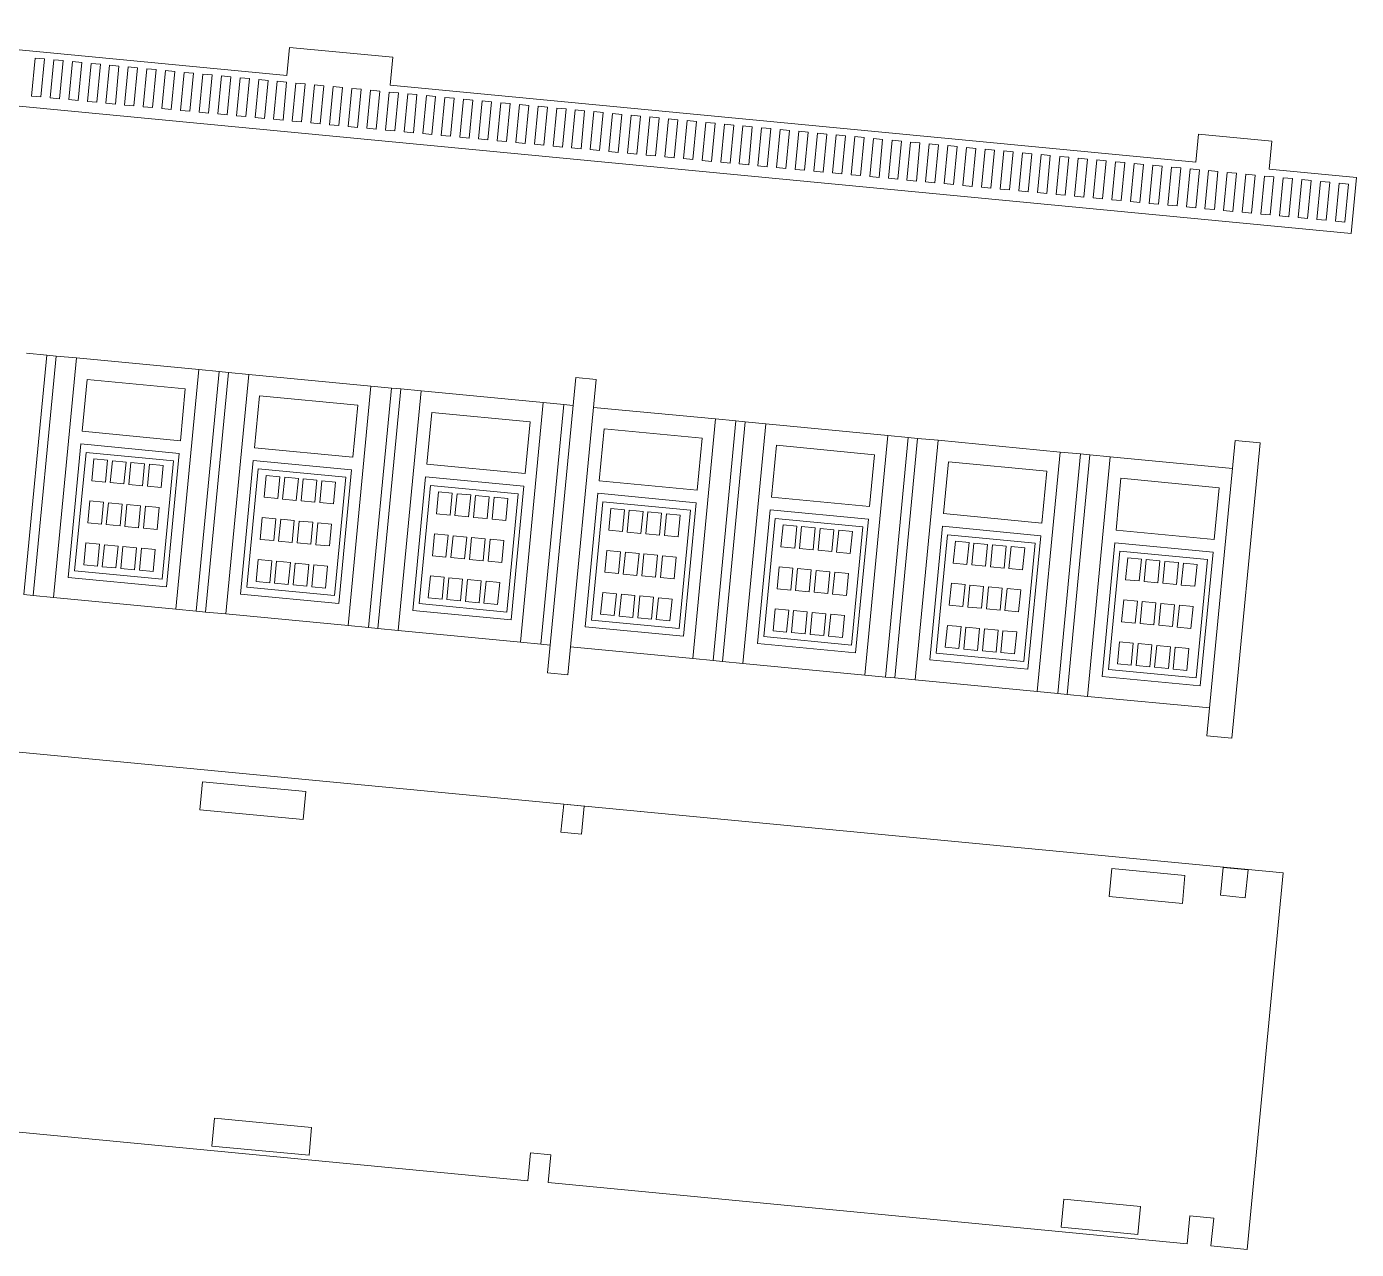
# Model space of a CAD drawing. Header units: millimetres. Extents: x -356 to 984, y -1262 to 367.
# Drawn here: x -183 to -40.8, y 77.9 to 208.6 of the extents above; entities that cross this region are included whole.
import ezdxf

# ---------------------------------------------------------------- set-up
doc = ezdxf.new("R2010")
doc.units = ezdxf.units.MM

msp = doc.modelspace()

# ---------------------------------------------------------------- linework, layer by layer
at = {"color": 7, "linetype": 'Continuous', "lineweight": 15}
for p, q in [((-41.42, 186.47), (-268.26, 208.12)), ((-155.17, 203.36), (-209.78, 208.57)), ((-154.88, 206.34), (-155.17, 203.36)), ((-143.84, 205.29), (-154.88, 206.34)), ((-182.06, 205.21), (-182.45, 201.15)), ((-181.06, 205.12), (-182.06, 205.21)), ((-181.45, 201.05), (-181.06, 205.12)), ((-180.07, 205.02), (-180.46, 200.96)), ((-179.07, 204.93), (-180.07, 205.02)), ((-179.46, 200.86), (-179.07, 204.93)), ((-178.08, 204.83), (-178.47, 200.77)), ((-177.08, 204.73), (-178.08, 204.83)), ((-177.47, 200.67), (-177.08, 204.73)), ((-143.84, 205.29), (-144.13, 202.3)), ((-176.09, 204.64), (-176.48, 200.57)), ((-175.09, 204.54), (-176.09, 204.64)), ((-175.48, 200.48), (-175.09, 204.54)), ((-174.1, 204.45), (-174.49, 200.38)), ((-173.1, 204.35), (-174.1, 204.45)), ((-173.49, 200.29), (-173.1, 204.35)), ((-172.11, 204.26), (-172.5, 200.19)), ((-171.11, 204.16), (-172.11, 204.26)), ((-171.5, 200.1), (-171.11, 204.16)), ((-170.12, 204.07), (-170.51, 200)), ((-169.12, 203.97), (-170.12, 204.07)), ((-169.51, 199.91), (-169.12, 203.97)), ((-168.13, 203.87), (-168.52, 199.81)), ((-167.13, 203.78), (-168.13, 203.87)), ((-167.52, 199.71), (-167.13, 203.78)), ((-166.13, 203.68), (-166.52, 199.62)), ((-165.14, 203.59), (-166.13, 203.68)), ((-165.53, 199.52), (-165.14, 203.59)), ((-164.14, 203.49), (-164.53, 199.43)), ((-163.15, 203.4), (-164.14, 203.49)), ((-163.54, 199.33), (-163.15, 203.4)), ((-162.15, 203.3), (-162.54, 199.24)), ((-161.16, 203.21), (-162.15, 203.3)), ((-161.55, 199.14), (-161.16, 203.21)), ((-160.16, 203.11), (-160.55, 199.05)), ((-159.16, 203.01), (-160.16, 203.11)), ((-159.55, 198.95), (-159.16, 203.01)), ((-158.17, 202.92), (-158.56, 198.86)), ((-157.17, 202.82), (-158.17, 202.92)), ((-157.56, 198.76), (-157.17, 202.82)), ((-156.18, 202.73), (-156.57, 198.66)), ((-155.18, 202.63), (-156.18, 202.73)), ((-155.57, 198.57), (-155.18, 202.63)), ((-154.19, 202.54), (-154.58, 198.47)), ((-153.19, 202.44), (-154.19, 202.54)), ((-153.58, 198.38), (-153.19, 202.44)), ((-152.2, 202.35), (-152.59, 198.28)), ((-151.2, 202.25), (-152.2, 202.35)), ((-151.59, 198.19), (-151.2, 202.25)), ((-150.21, 202.16), (-150.6, 198.09)), ((-149.21, 202.06), (-150.21, 202.16)), ((-149.6, 198), (-149.21, 202.06)), ((-148.22, 201.96), (-148.61, 197.9)), ((-147.22, 201.87), (-148.22, 201.96)), ((-147.61, 197.8), (-147.22, 201.87)), ((-58, 194.08), (-144.13, 202.3)), ((-182.45, 201.15), (-181.45, 201.05)), ((-180.46, 200.96), (-179.46, 200.86)), ((-178.47, 200.77), (-177.47, 200.67)), ((-176.48, 200.57), (-175.48, 200.48)), ((-146.23, 201.77), (-146.62, 197.71)), ((-145.23, 201.68), (-146.23, 201.77)), ((-145.62, 197.61), (-145.23, 201.68)), ((-144.23, 201.58), (-144.62, 197.52)), ((-143.24, 201.49), (-144.23, 201.58)), ((-143.63, 197.42), (-143.24, 201.49)), ((-142.24, 201.39), (-142.63, 197.33)), ((-141.25, 201.3), (-142.24, 201.39)), ((-141.64, 197.23), (-141.25, 201.3)), ((-140.25, 201.2), (-140.64, 197.14)), ((-139.26, 201.1), (-140.25, 201.2)), ((-139.65, 197.04), (-139.26, 201.1)), ((-138.26, 201.01), (-138.65, 196.94)), ((-137.27, 200.91), (-138.26, 201.01)), ((-137.66, 196.85), (-137.27, 200.91)), ((-136.27, 200.82), (-136.66, 196.75)), ((-135.27, 200.72), (-136.27, 200.82)), ((-135.66, 196.66), (-135.27, 200.72)), ((-134.28, 200.63), (-134.67, 196.56)), ((-133.28, 200.53), (-134.28, 200.63)), ((-133.67, 196.47), (-133.28, 200.53)), ((-132.29, 200.44), (-132.68, 196.37)), ((-131.29, 200.34), (-132.29, 200.44)), ((-174.49, 200.38), (-173.49, 200.29)), ((-172.5, 200.19), (-171.5, 200.1)), ((-170.51, 200), (-169.51, 199.91)), ((-168.52, 199.81), (-167.52, 199.71)), ((-166.52, 199.62), (-165.53, 199.52)), ((-164.53, 199.43), (-163.54, 199.33)), ((-162.54, 199.24), (-161.55, 199.14)), ((-160.55, 199.05), (-159.55, 198.95)), ((-131.68, 196.28), (-131.29, 200.34)), ((-130.3, 200.24), (-130.69, 196.18)), ((-129.3, 200.15), (-130.3, 200.24)), ((-129.69, 196.08), (-129.3, 200.15)), ((-128.31, 200.05), (-128.7, 195.99)), ((-127.31, 199.96), (-128.31, 200.05)), ((-127.7, 195.89), (-127.31, 199.96)), ((-126.32, 199.86), (-126.71, 195.8)), ((-125.32, 199.77), (-126.32, 199.86)), ((-125.71, 195.7), (-125.32, 199.77)), ((-124.33, 199.67), (-124.72, 195.61)), ((-123.33, 199.58), (-124.33, 199.67)), ((-123.72, 195.51), (-123.33, 199.58)), ((-122.34, 199.48), (-122.73, 195.42)), ((-121.34, 199.38), (-122.34, 199.48)), ((-121.73, 195.32), (-121.34, 199.38)), ((-120.34, 199.29), (-120.73, 195.23)), ((-119.35, 199.19), (-120.34, 199.29)), ((-119.74, 195.13), (-119.35, 199.19)), ((-118.35, 199.1), (-118.74, 195.03)), ((-117.36, 199), (-118.35, 199.1)), ((-117.75, 194.94), (-117.36, 199)), ((-158.56, 198.86), (-157.56, 198.76)), ((-156.57, 198.66), (-155.57, 198.57)), ((-154.58, 198.47), (-153.58, 198.38)), ((-152.59, 198.28), (-151.59, 198.19)), ((-150.6, 198.09), (-149.6, 198)), ((-148.61, 197.9), (-147.61, 197.8)), ((-146.62, 197.71), (-145.62, 197.61)), ((-116.36, 198.91), (-116.75, 194.84)), ((-115.37, 198.81), (-116.36, 198.91)), ((-115.76, 194.75), (-115.37, 198.81)), ((-114.37, 198.72), (-114.76, 194.65)), ((-113.38, 198.62), (-114.37, 198.72)), ((-113.77, 194.56), (-113.38, 198.62)), ((-112.38, 198.53), (-112.77, 194.46)), ((-111.38, 198.43), (-112.38, 198.53)), ((-111.77, 194.37), (-111.38, 198.43)), ((-110.39, 198.33), (-110.78, 194.27)), ((-109.39, 198.24), (-110.39, 198.33)), ((-109.78, 194.17), (-109.39, 198.24)), ((-108.4, 198.14), (-108.79, 194.08)), ((-107.4, 198.05), (-108.4, 198.14)), ((-107.79, 193.98), (-107.4, 198.05)), ((-106.41, 197.95), (-106.8, 193.89)), ((-105.41, 197.86), (-106.41, 197.95)), ((-105.8, 193.79), (-105.41, 197.86)), ((-104.42, 197.76), (-104.81, 193.7)), ((-103.42, 197.67), (-104.42, 197.76)), ((-103.81, 193.6), (-103.42, 197.67)), ((-102.43, 197.57), (-102.82, 193.51)), ((-101.43, 197.47), (-102.43, 197.57)), ((-144.62, 197.52), (-143.63, 197.42)), ((-142.63, 197.33), (-141.64, 197.23)), ((-140.64, 197.14), (-139.65, 197.04)), ((-138.65, 196.94), (-137.66, 196.85)), ((-136.66, 196.75), (-135.66, 196.66)), ((-134.67, 196.56), (-133.67, 196.47)), ((-132.68, 196.37), (-131.68, 196.28)), ((-130.69, 196.18), (-129.69, 196.08)), ((-101.82, 193.41), (-101.43, 197.47)), ((-100.44, 197.38), (-100.83, 193.31)), ((-99.44, 197.28), (-100.44, 197.38)), ((-99.83, 193.22), (-99.44, 197.28)), ((-98.45, 197.19), (-98.84, 193.12)), ((-97.45, 197.09), (-98.45, 197.19)), ((-97.84, 193.03), (-97.45, 197.09)), ((-96.45, 197), (-96.84, 192.93)), ((-95.46, 196.9), (-96.45, 197)), ((-95.85, 192.84), (-95.46, 196.9)), ((-94.46, 196.81), (-94.85, 192.74)), ((-93.47, 196.71), (-94.46, 196.81)), ((-93.86, 192.65), (-93.47, 196.71)), ((-92.47, 196.61), (-92.86, 192.55)), ((-91.48, 196.52), (-92.47, 196.61)), ((-91.87, 192.45), (-91.48, 196.52)), ((-90.48, 196.42), (-90.87, 192.36)), ((-89.48, 196.33), (-90.48, 196.42)), ((-89.87, 192.26), (-89.48, 196.33)), ((-88.49, 196.23), (-88.88, 192.17)), ((-87.49, 196.14), (-88.49, 196.23)), ((-87.88, 192.07), (-87.49, 196.14)), ((-57.71, 197.06), (-58, 194.08)), ((-49.89, 196.32), (-57.71, 197.06)), ((-49.89, 196.32), (-50.17, 193.33)), ((-128.7, 195.99), (-127.7, 195.89)), ((-126.71, 195.8), (-125.71, 195.7)), ((-124.72, 195.61), (-123.72, 195.51)), ((-122.73, 195.42), (-121.73, 195.32)), ((-120.73, 195.23), (-119.74, 195.13)), ((-118.74, 195.03), (-117.75, 194.94)), ((-116.75, 194.84), (-115.76, 194.75)), ((-86.5, 196.04), (-86.89, 191.98)), ((-85.5, 195.95), (-86.5, 196.04)), ((-85.89, 191.88), (-85.5, 195.95)), ((-84.51, 195.85), (-84.9, 191.79)), ((-83.51, 195.75), (-84.51, 195.85)), ((-83.9, 191.69), (-83.51, 195.75)), ((-82.52, 195.66), (-82.91, 191.6)), ((-81.52, 195.56), (-82.52, 195.66)), ((-81.91, 191.5), (-81.52, 195.56)), ((-80.53, 195.47), (-80.92, 191.4)), ((-79.53, 195.37), (-80.53, 195.47)), ((-79.92, 191.31), (-79.53, 195.37)), ((-78.54, 195.28), (-78.93, 191.21)), ((-77.54, 195.18), (-78.54, 195.28)), ((-77.93, 191.12), (-77.54, 195.18)), ((-76.55, 195.09), (-76.94, 191.02)), ((-75.55, 194.99), (-76.55, 195.09)), ((-75.94, 190.93), (-75.55, 194.99)), ((-74.55, 194.9), (-74.94, 190.83)), ((-73.56, 194.8), (-74.55, 194.9)), ((-73.95, 190.74), (-73.56, 194.8)), ((-114.76, 194.65), (-113.77, 194.56)), ((-112.77, 194.46), (-111.77, 194.37)), ((-110.78, 194.27), (-109.78, 194.17)), ((-108.79, 194.08), (-107.79, 193.98)), ((-106.8, 193.89), (-105.8, 193.79)), ((-104.81, 193.7), (-103.81, 193.6)), ((-102.82, 193.51), (-101.82, 193.41)), ((-100.83, 193.31), (-99.83, 193.22)), ((-72.56, 194.7), (-72.95, 190.64)), ((-71.57, 194.61), (-72.56, 194.7)), ((-71.96, 190.54), (-71.57, 194.61)), ((-70.57, 194.51), (-70.96, 190.45)), ((-69.58, 194.42), (-70.57, 194.51)), ((-69.97, 190.35), (-69.58, 194.42)), ((-68.58, 194.32), (-68.97, 190.26)), ((-67.59, 194.23), (-68.58, 194.32)), ((-67.98, 190.16), (-67.59, 194.23)), ((-66.59, 194.13), (-66.98, 190.07)), ((-65.59, 194.04), (-66.59, 194.13)), ((-65.98, 189.97), (-65.59, 194.04)), ((-64.6, 193.94), (-64.99, 189.88)), ((-63.6, 193.84), (-64.6, 193.94)), ((-63.99, 189.78), (-63.6, 193.84)), ((-62.61, 193.75), (-63, 189.68)), ((-61.61, 193.65), (-62.61, 193.75)), ((-62, 189.59), (-61.61, 193.65)), ((-60.62, 193.56), (-61.01, 189.49)), ((-59.62, 193.46), (-60.62, 193.56)), ((-60.01, 189.4), (-59.62, 193.46)), ((-58.63, 193.37), (-59.02, 189.3)), ((-57.63, 193.27), (-58.63, 193.37)), ((-40.85, 192.44), (-50.17, 193.33)), ((-98.84, 193.12), (-97.84, 193.03)), ((-96.84, 192.93), (-95.85, 192.84)), ((-94.85, 192.74), (-93.86, 192.65)), ((-92.86, 192.55), (-91.87, 192.45)), ((-90.87, 192.36), (-89.87, 192.26)), ((-88.88, 192.17), (-87.88, 192.07)), ((-86.89, 191.98), (-85.89, 191.88)), ((-58.02, 189.21), (-57.63, 193.27)), ((-56.64, 193.18), (-57.03, 189.11)), ((-55.64, 193.08), (-56.64, 193.18)), ((-56.03, 189.02), (-55.64, 193.08)), ((-54.65, 192.98), (-55.04, 188.92)), ((-53.65, 192.89), (-54.65, 192.98)), ((-54.04, 188.82), (-53.65, 192.89)), ((-52.66, 192.79), (-53.05, 188.73)), ((-51.66, 192.7), (-52.66, 192.79)), ((-52.05, 188.63), (-51.66, 192.7)), ((-50.66, 192.6), (-51.05, 188.54)), ((-49.67, 192.51), (-50.66, 192.6)), ((-50.06, 188.44), (-49.67, 192.51)), ((-48.67, 192.41), (-49.06, 188.35)), ((-47.68, 192.32), (-48.67, 192.41)), ((-48.07, 188.25), (-47.68, 192.32)), ((-46.68, 192.22), (-47.07, 188.16)), ((-45.69, 192.12), (-46.68, 192.22)), ((-46.08, 188.06), (-45.69, 192.12)), ((-44.69, 192.03), (-45.08, 187.97)), ((-43.7, 191.93), (-44.69, 192.03)), ((-44.09, 187.87), (-43.7, 191.93)), ((-41.42, 186.47), (-40.85, 192.44)), ((-84.9, 191.79), (-83.9, 191.69)), ((-82.91, 191.6), (-81.91, 191.5)), ((-80.92, 191.4), (-79.92, 191.31)), ((-78.93, 191.21), (-77.93, 191.12)), ((-76.94, 191.02), (-75.94, 190.93)), ((-74.94, 190.83), (-73.95, 190.74)), ((-72.95, 190.64), (-71.96, 190.54)), ((-42.7, 191.84), (-43.09, 187.77)), ((-41.7, 191.74), (-42.7, 191.84)), ((-42.09, 187.68), (-41.7, 191.74)), ((-70.96, 190.45), (-69.97, 190.35)), ((-68.97, 190.26), (-67.98, 190.16)), ((-66.98, 190.07), (-65.98, 189.97)), ((-64.99, 189.88), (-63.99, 189.78)), ((-63, 189.68), (-62, 189.59)), ((-61.01, 189.49), (-60.01, 189.4)), ((-59.02, 189.3), (-58.02, 189.21)), ((-57.03, 189.11), (-56.03, 189.02)), ((-55.04, 188.92), (-54.04, 188.82)), ((-53.05, 188.73), (-52.05, 188.63)), ((-51.05, 188.54), (-50.06, 188.44)), ((-49.06, 188.35), (-48.07, 188.25)), ((-47.07, 188.16), (-46.08, 188.06)), ((-45.08, 187.97), (-44.09, 187.87)), ((-43.09, 187.77), (-42.09, 187.68)), ((-180.82, 173.47), (-183.27, 147.87)), ((-180.82, 173.47), (-183, 173.68)), ((-179.82, 173.37), (-180.82, 173.47)), ((-182.27, 147.77), (-179.82, 173.37)), ((-177.64, 173.16), (-180.09, 147.57)), ((-177.64, 173.16), (-179.82, 173.37)), ((-164.58, 171.92), (-177.64, 173.16)), ((-176.51, 170.87), (-177.04, 165.33)), ((-166.01, 169.86), (-176.51, 170.87)), ((-167.03, 146.32), (-164.58, 171.92)), ((-162.4, 171.71), (-164.85, 146.11)), ((-162.4, 171.71), (-164.58, 171.92)), ((-163.85, 146.01), (-161.41, 171.61)), ((-161.41, 171.61), (-162.4, 171.71)), ((-159.23, 171.4), (-161.68, 145.81)), ((-159.23, 171.4), (-161.41, 171.61)), ((-146.17, 170.16), (-159.23, 171.4)), ((-127.31, 139.51), (-124.29, 171.08)), ((-122.11, 170.87), (-125.13, 139.3)), ((-122.11, 170.87), (-124.29, 171.08)), ((-166.54, 164.32), (-166.01, 169.86)), ((-148.61, 144.56), (-146.17, 170.16)), ((-143.99, 169.95), (-146.43, 144.35)), ((-143.99, 169.95), (-146.17, 170.16)), ((-145.44, 144.25), (-142.99, 169.85)), ((-142.99, 169.85), (-143.99, 169.95)), ((-140.81, 169.64), (-143.26, 144.05)), ((-140.81, 169.64), (-142.99, 169.85)), ((-127.75, 168.4), (-140.81, 169.64)), ((-158.09, 169.11), (-158.62, 163.57)), ((-147.59, 168.1), (-158.09, 169.11)), ((-148.12, 162.56), (-147.59, 168.1)), ((-130.2, 142.8), (-127.75, 168.4)), ((-125.57, 168.19), (-128.02, 142.59)), ((-125.57, 168.19), (-127.75, 168.4)), ((-124.58, 168.09), (-125.57, 168.19)), ((-109.33, 166.64), (-122.4, 167.88)), ((-139.68, 167.35), (-140.21, 161.81)), ((-129.17, 166.34), (-139.68, 167.35)), ((-129.7, 160.8), (-129.17, 166.34)), ((-111.78, 141.04), (-109.33, 166.64)), ((-107.16, 166.43), (-109.6, 140.83)), ((-107.16, 166.43), (-109.33, 166.64)), ((-108.61, 140.73), (-106.16, 166.33)), ((-106.16, 166.33), (-107.16, 166.43)), ((-103.98, 166.12), (-106.16, 166.33)), ((-177.04, 165.33), (-166.54, 164.32)), ((-121.26, 165.59), (-121.79, 160.05)), ((-110.76, 164.58), (-121.26, 165.59)), ((-103.98, 166.12), (-106.43, 140.52)), ((-90.92, 164.87), (-103.98, 166.12)), ((-93.37, 139.28), (-90.92, 164.87)), ((-88.74, 164.67), (-90.92, 164.87)), ((-177.17, 163.98), (-178.53, 149.7)), ((-166.67, 162.97), (-177.17, 163.98)), ((-158.62, 163.57), (-148.12, 162.56)), ((-111.29, 159.04), (-110.76, 164.58)), ((-102.84, 163.83), (-103.37, 158.29)), ((-92.34, 162.82), (-102.84, 163.83)), ((-88.74, 164.67), (-91.19, 139.07)), ((-90.19, 138.97), (-87.74, 164.57)), ((-87.74, 164.57), (-88.74, 164.67)), ((-85.56, 164.36), (-88.01, 138.76)), ((-85.56, 164.36), (-87.74, 164.57)), ((-72.5, 163.11), (-85.56, 164.36)), ((-56.82, 132.77), (-53.8, 164.34)), ((-54.16, 132.52), (-51.15, 164.09)), ((-51.15, 164.09), (-53.8, 164.34)), ((-176.62, 163.07), (-177.84, 150.43)), ((-167.27, 162.17), (-176.62, 163.07)), ((-175.79, 162.37), (-176.01, 160.03)), ((-174.33, 162.23), (-175.79, 162.37)), ((-174.55, 159.89), (-174.33, 162.23)), ((-173.8, 162.18), (-174.03, 159.84)), ((-172.34, 162.04), (-173.8, 162.18)), ((-172.57, 159.7), (-172.34, 162.04)), ((-168.48, 149.53), (-167.27, 162.17)), ((-168.03, 148.7), (-166.67, 162.97)), ((-158.75, 162.22), (-160.11, 147.94)), ((-148.25, 161.21), (-158.75, 162.22)), ((-92.87, 157.28), (-92.34, 162.82)), ((-84.43, 162.07), (-84.96, 156.53)), ((-73.93, 161.06), (-84.43, 162.07)), ((-74.95, 137.52), (-72.5, 163.11)), ((-70.32, 162.91), (-72.77, 137.31)), ((-70.32, 162.91), (-72.5, 163.11)), ((-71.77, 137.21), (-69.33, 162.81)), ((-69.33, 162.81), (-70.32, 162.91)), ((-67.15, 162.6), (-69.59, 137)), ((-67.15, 162.6), (-69.33, 162.81)), ((-54.09, 161.35), (-67.15, 162.6)), ((-171.82, 161.99), (-172.04, 159.65)), ((-170.36, 161.85), (-171.82, 161.99)), ((-170.58, 159.51), (-170.36, 161.85)), ((-169.84, 161.8), (-170.06, 159.46)), ((-168.38, 161.66), (-169.84, 161.8)), ((-168.6, 159.32), (-168.38, 161.66)), ((-158.21, 161.31), (-159.42, 148.67)), ((-148.85, 160.41), (-158.21, 161.31)), ((-157.37, 160.61), (-157.59, 158.27)), ((-155.91, 160.47), (-157.37, 160.61)), ((-149.61, 146.94), (-148.25, 161.21)), ((-140.21, 161.81), (-129.7, 160.8)), ((-74.46, 155.52), (-73.93, 161.06)), ((-176.01, 160.03), (-174.55, 159.89)), ((-174.03, 159.84), (-172.57, 159.7)), ((-172.04, 159.65), (-170.58, 159.51)), ((-170.06, 159.46), (-168.6, 159.32)), ((-156.13, 158.13), (-155.91, 160.47)), ((-155.39, 160.42), (-155.61, 158.08)), ((-153.93, 160.28), (-155.39, 160.42)), ((-154.15, 157.94), (-153.93, 160.28)), ((-153.4, 160.23), (-153.63, 157.89)), ((-151.94, 160.09), (-153.4, 160.23)), ((-152.17, 157.75), (-151.94, 160.09)), ((-151.42, 160.04), (-151.65, 157.7)), ((-149.96, 159.9), (-151.42, 160.04)), ((-150.18, 157.56), (-149.96, 159.9)), ((-150.07, 147.77), (-148.85, 160.41)), ((-140.33, 160.46), (-141.7, 146.18)), ((-139.79, 159.55), (-141.01, 146.91)), ((-129.83, 159.45), (-140.33, 160.46)), ((-130.44, 158.65), (-139.79, 159.55)), ((-131.2, 145.18), (-129.83, 159.45)), ((-121.79, 160.05), (-111.29, 159.04)), ((-66.01, 160.31), (-66.54, 154.77)), ((-55.51, 159.3), (-66.01, 160.31)), ((-56.04, 153.76), (-55.51, 159.3)), ((-176.22, 157.88), (-176.44, 155.54)), ((-174.75, 157.74), (-176.22, 157.88)), ((-157.59, 158.27), (-156.13, 158.13)), ((-155.61, 158.08), (-154.15, 157.94)), ((-153.63, 157.89), (-152.17, 157.75)), ((-138.95, 158.85), (-139.18, 156.51)), ((-137.49, 158.71), (-138.95, 158.85)), ((-137.72, 156.37), (-137.49, 158.71)), ((-136.97, 158.66), (-137.19, 156.32)), ((-135.51, 158.52), (-136.97, 158.66)), ((-135.73, 156.18), (-135.51, 158.52)), ((-134.99, 158.47), (-135.21, 156.13)), ((-133.53, 158.33), (-134.99, 158.47)), ((-133.75, 155.99), (-133.53, 158.33)), ((-133.01, 158.28), (-133.23, 155.94)), ((-131.54, 158.14), (-133.01, 158.28)), ((-131.77, 155.8), (-131.54, 158.14)), ((-131.65, 146.01), (-130.44, 158.65)), ((-121.92, 158.7), (-123.28, 144.42)), ((-121.38, 157.79), (-122.59, 145.15)), ((-111.42, 157.69), (-121.92, 158.7)), ((-112.02, 156.89), (-121.38, 157.79)), ((-103.37, 158.29), (-92.87, 157.28)), ((-174.98, 155.4), (-174.75, 157.74)), ((-174.23, 157.69), (-174.46, 155.35)), ((-172.77, 157.55), (-174.23, 157.69)), ((-172.99, 155.21), (-172.77, 157.55)), ((-172.25, 157.5), (-172.47, 155.16)), ((-170.79, 157.36), (-172.25, 157.5)), ((-171.01, 155.02), (-170.79, 157.36)), ((-170.27, 157.31), (-170.49, 154.97)), ((-168.81, 157.17), (-170.27, 157.31)), ((-169.03, 154.83), (-168.81, 157.17)), ((-151.65, 157.7), (-150.18, 157.56)), ((-139.18, 156.51), (-137.72, 156.37)), ((-120.54, 157.09), (-120.76, 154.75)), ((-119.08, 156.95), (-120.54, 157.09)), ((-119.3, 154.61), (-119.08, 156.95)), ((-118.56, 156.9), (-118.78, 154.56)), ((-117.09, 156.76), (-118.56, 156.9)), ((-117.32, 154.42), (-117.09, 156.76)), ((-116.57, 156.71), (-116.8, 154.37)), ((-115.11, 156.57), (-116.57, 156.71)), ((-115.33, 154.23), (-115.11, 156.57)), ((-114.59, 156.52), (-114.81, 154.18)), ((-113.13, 156.38), (-114.59, 156.52)), ((-113.35, 154.04), (-113.13, 156.38)), ((-113.24, 144.25), (-112.02, 156.89)), ((-112.78, 143.42), (-111.42, 157.69)), ((-103.5, 156.94), (-104.87, 142.66)), ((-93, 155.93), (-103.5, 156.94)), ((-84.96, 156.53), (-74.46, 155.52)), ((-176.44, 155.54), (-174.98, 155.4)), ((-174.46, 155.35), (-172.99, 155.21)), ((-172.47, 155.16), (-171.01, 155.02)), ((-170.49, 154.97), (-169.03, 154.83)), ((-157.8, 156.12), (-158.02, 153.78)), ((-156.34, 155.98), (-157.8, 156.12)), ((-156.56, 153.64), (-156.34, 155.98)), ((-155.82, 155.93), (-156.04, 153.59)), ((-154.36, 155.79), (-155.82, 155.93)), ((-154.58, 153.45), (-154.36, 155.79)), ((-153.83, 155.74), (-154.06, 153.4)), ((-152.37, 155.6), (-153.83, 155.74)), ((-152.6, 153.26), (-152.37, 155.6)), ((-151.85, 155.55), (-152.07, 153.21)), ((-150.39, 155.41), (-151.85, 155.55)), ((-150.61, 153.07), (-150.39, 155.41)), ((-137.19, 156.32), (-135.73, 156.18)), ((-135.21, 156.13), (-133.75, 155.99)), ((-133.23, 155.94), (-131.77, 155.8)), ((-102.96, 156.02), (-104.17, 143.39)), ((-93.61, 155.13), (-102.96, 156.02)), ((-102.12, 155.33), (-102.35, 152.99)), ((-100.66, 155.19), (-102.12, 155.33)), ((-100.88, 152.85), (-100.66, 155.19)), ((-100.14, 155.14), (-100.36, 152.8)), ((-98.68, 155), (-100.14, 155.14)), ((-98.9, 152.66), (-98.68, 155)), ((-98.16, 154.95), (-98.38, 152.61)), ((-96.69, 154.81), (-98.16, 154.95)), ((-94.82, 142.49), (-93.61, 155.13)), ((-94.37, 141.66), (-93, 155.93)), ((-85.09, 155.18), (-86.45, 140.9)), ((-74.59, 154.17), (-85.09, 155.18)), ((-158.02, 153.78), (-156.56, 153.64)), ((-156.04, 153.59), (-154.58, 153.45)), ((-139.38, 154.36), (-139.61, 152.02)), ((-137.92, 154.22), (-139.38, 154.36)), ((-138.15, 151.88), (-137.92, 154.22)), ((-137.4, 154.17), (-137.62, 151.83)), ((-135.94, 154.03), (-137.4, 154.17)), ((-136.16, 151.69), (-135.94, 154.03)), ((-135.42, 153.98), (-135.64, 151.64)), ((-133.96, 153.84), (-135.42, 153.98)), ((-134.18, 151.5), (-133.96, 153.84)), ((-133.43, 153.79), (-133.66, 151.45)), ((-131.97, 153.65), (-133.43, 153.79)), ((-132.2, 151.31), (-131.97, 153.65)), ((-120.76, 154.75), (-119.3, 154.61)), ((-118.78, 154.56), (-117.32, 154.42)), ((-116.8, 154.37), (-115.33, 154.23)), ((-114.81, 154.18), (-113.35, 154.04)), ((-96.92, 152.47), (-96.69, 154.81)), ((-96.17, 154.76), (-96.4, 152.42)), ((-94.71, 154.62), (-96.17, 154.76)), ((-94.94, 152.28), (-94.71, 154.62)), ((-84.54, 154.26), (-85.76, 141.63)), ((-75.19, 153.37), (-84.54, 154.26)), ((-83.71, 153.57), (-83.93, 151.23)), ((-82.24, 153.43), (-83.71, 153.57)), ((-75.95, 139.9), (-74.59, 154.17)), ((-66.54, 154.77), (-56.04, 153.76)), ((-176.64, 153.39), (-176.87, 151.05)), ((-175.18, 153.25), (-176.64, 153.39)), ((-175.41, 150.91), (-175.18, 153.25)), ((-174.66, 153.2), (-174.89, 150.86)), ((-173.2, 153.06), (-174.66, 153.2)), ((-173.42, 150.72), (-173.2, 153.06)), ((-172.68, 153.01), (-172.9, 150.67)), ((-171.22, 152.87), (-172.68, 153.01)), ((-171.44, 150.53), (-171.22, 152.87)), ((-170.7, 152.82), (-170.92, 150.48)), ((-169.23, 152.68), (-170.7, 152.82)), ((-169.46, 150.34), (-169.23, 152.68)), ((-154.06, 153.4), (-152.6, 153.26)), ((-152.07, 153.21), (-150.61, 153.07)), ((-120.97, 152.6), (-121.19, 150.26)), ((-119.51, 152.46), (-120.97, 152.6)), ((-119.73, 150.12), (-119.51, 152.46)), ((-118.98, 152.41), (-119.21, 150.07)), ((-117.52, 152.27), (-118.98, 152.41)), ((-117.75, 149.93), (-117.52, 152.27)), ((-117, 152.22), (-117.23, 149.88)), ((-115.54, 152.08), (-117, 152.22)), ((-115.76, 149.74), (-115.54, 152.08)), ((-102.35, 152.99), (-100.88, 152.85)), ((-100.36, 152.8), (-98.9, 152.66)), ((-98.38, 152.61), (-96.92, 152.47)), ((-96.4, 152.42), (-94.94, 152.28)), ((-82.47, 151.09), (-82.24, 153.43)), ((-81.72, 153.38), (-81.95, 151.04)), ((-80.26, 153.24), (-81.72, 153.38)), ((-80.49, 150.9), (-80.26, 153.24)), ((-79.74, 153.19), (-79.96, 150.85)), ((-78.28, 153.05), (-79.74, 153.19)), ((-78.5, 150.71), (-78.28, 153.05)), ((-77.76, 153), (-77.98, 150.66)), ((-76.3, 152.86), (-77.76, 153)), ((-76.52, 150.52), (-76.3, 152.86)), ((-76.4, 140.73), (-75.19, 153.37)), ((-66.67, 153.42), (-68.03, 139.14)), ((-66.13, 152.5), (-67.34, 139.87)), ((-56.17, 152.41), (-66.67, 153.42)), ((-56.77, 151.61), (-66.13, 152.5)), ((-57.53, 138.14), (-56.17, 152.41)), ((-176.87, 151.05), (-175.41, 150.91)), ((-174.89, 150.86), (-173.42, 150.72)), ((-172.9, 150.67), (-171.44, 150.53)), ((-158.23, 151.63), (-158.45, 149.29)), ((-156.77, 151.49), (-158.23, 151.63)), ((-156.99, 149.15), (-156.77, 151.49)), ((-156.25, 151.44), (-156.47, 149.1)), ((-154.78, 151.3), (-156.25, 151.44)), ((-155.01, 148.96), (-154.78, 151.3)), ((-154.26, 151.25), (-154.49, 148.91)), ((-152.8, 151.11), (-154.26, 151.25)), ((-153.03, 148.77), (-152.8, 151.11)), ((-152.28, 151.06), (-152.5, 148.72)), ((-150.82, 150.92), (-152.28, 151.06)), ((-151.04, 148.58), (-150.82, 150.92)), ((-139.61, 152.02), (-138.15, 151.88)), ((-137.62, 151.83), (-136.16, 151.69)), ((-135.64, 151.64), (-134.18, 151.5)), ((-133.66, 151.45), (-132.2, 151.31)), ((-115.02, 152.03), (-115.24, 149.69)), ((-113.56, 151.89), (-115.02, 152.03)), ((-113.78, 149.55), (-113.56, 151.89)), ((-102.55, 150.84), (-102.77, 148.5)), ((-101.09, 150.7), (-102.55, 150.84)), ((-101.31, 148.36), (-101.09, 150.7)), ((-83.93, 151.23), (-82.47, 151.09)), ((-81.95, 151.04), (-80.49, 150.9)), ((-79.96, 150.85), (-78.5, 150.71)), ((-77.98, 150.66), (-76.52, 150.52)), ((-65.29, 151.81), (-65.51, 149.47)), ((-63.83, 151.67), (-65.29, 151.81)), ((-64.05, 149.33), (-63.83, 151.67)), ((-63.31, 151.62), (-63.53, 149.28)), ((-61.85, 151.48), (-63.31, 151.62)), ((-62.07, 149.14), (-61.85, 151.48)), ((-61.32, 151.43), (-61.55, 149.09)), ((-59.86, 151.29), (-61.32, 151.43)), ((-60.09, 148.95), (-59.86, 151.29)), ((-59.34, 151.24), (-59.56, 148.9)), ((-57.88, 151.1), (-59.34, 151.24)), ((-58.1, 148.76), (-57.88, 151.1)), ((-57.99, 138.97), (-56.77, 151.61)), ((-178.53, 149.7), (-168.03, 148.7)), ((-177.84, 150.43), (-168.48, 149.53)), ((-170.92, 150.48), (-169.46, 150.34)), ((-158.45, 149.29), (-156.99, 149.15)), ((-139.81, 149.87), (-140.04, 147.53)), ((-138.35, 149.73), (-139.81, 149.87)), ((-138.57, 147.39), (-138.35, 149.73)), ((-137.83, 149.68), (-138.05, 147.34)), ((-136.37, 149.54), (-137.83, 149.68)), ((-136.59, 147.2), (-136.37, 149.54)), ((-135.85, 149.49), (-136.07, 147.15)), ((-134.39, 149.35), (-135.85, 149.49)), ((-134.61, 147.01), (-134.39, 149.35)), ((-133.86, 149.3), (-134.09, 146.96)), ((-132.4, 149.16), (-133.86, 149.3)), ((-121.19, 150.26), (-119.73, 150.12)), ((-119.21, 150.07), (-117.75, 149.93)), ((-117.23, 149.88), (-115.76, 149.74)), ((-115.24, 149.69), (-113.78, 149.55)), ((-100.57, 150.65), (-100.79, 148.31)), ((-99.11, 150.51), (-100.57, 150.65)), ((-99.33, 148.17), (-99.11, 150.51)), ((-98.59, 150.46), (-98.81, 148.12)), ((-97.12, 150.32), (-98.59, 150.46)), ((-97.35, 147.98), (-97.12, 150.32)), ((-96.6, 150.27), (-96.83, 147.93)), ((-95.14, 150.13), (-96.6, 150.27)), ((-95.36, 147.79), (-95.14, 150.13)), ((-65.51, 149.47), (-64.05, 149.33)), ((-63.53, 149.28), (-62.07, 149.14)), ((-183.27, 147.87), (-182.27, 147.77)), ((-160.11, 147.94), (-149.61, 146.94)), ((-159.42, 148.67), (-150.07, 147.77)), ((-156.47, 149.1), (-155.01, 148.96)), ((-154.49, 148.91), (-153.03, 148.77)), ((-152.5, 148.72), (-151.04, 148.58)), ((-132.63, 146.82), (-132.4, 149.16)), ((-121.4, 148.11), (-121.62, 145.77)), ((-119.94, 147.97), (-121.4, 148.11)), ((-120.16, 145.63), (-119.94, 147.97)), ((-119.41, 147.92), (-119.64, 145.58)), ((-117.95, 147.78), (-119.41, 147.92)), ((-102.77, 148.5), (-101.31, 148.36)), ((-100.79, 148.31), (-99.33, 148.17)), ((-98.81, 148.12), (-97.35, 147.98)), ((-96.83, 147.93), (-95.36, 147.79)), ((-84.14, 149.08), (-84.36, 146.74)), ((-82.67, 148.94), (-84.14, 149.08)), ((-82.9, 146.6), (-82.67, 148.94)), ((-82.15, 148.89), (-82.38, 146.55)), ((-80.69, 148.75), (-82.15, 148.89)), ((-80.91, 146.41), (-80.69, 148.75)), ((-80.17, 148.7), (-80.39, 146.36)), ((-78.71, 148.56), (-80.17, 148.7)), ((-78.93, 146.22), (-78.71, 148.56)), ((-78.19, 148.51), (-78.41, 146.17)), ((-76.73, 148.37), (-78.19, 148.51)), ((-76.95, 146.03), (-76.73, 148.37)), ((-61.55, 149.09), (-60.09, 148.95)), ((-59.56, 148.9), (-58.1, 148.76)), ((-180.09, 147.57), (-182.27, 147.77)), ((-180.09, 147.57), (-167.03, 146.32)), ((-141.01, 146.91), (-131.65, 146.01)), ((-140.04, 147.53), (-138.57, 147.39)), ((-138.05, 147.34), (-136.59, 147.2)), ((-136.07, 147.15), (-134.61, 147.01)), ((-134.09, 146.96), (-132.63, 146.82)), ((-118.18, 145.44), (-117.95, 147.78)), ((-117.43, 147.73), (-117.65, 145.39)), ((-115.97, 147.59), (-117.43, 147.73)), ((-116.19, 145.25), (-115.97, 147.59)), ((-115.45, 147.54), (-115.67, 145.2)), ((-113.99, 147.4), (-115.45, 147.54)), ((-114.21, 145.06), (-113.99, 147.4)), ((-84.36, 146.74), (-82.9, 146.6)), ((-82.38, 146.55), (-80.91, 146.41)), ((-65.72, 147.32), (-65.94, 144.98)), ((-64.26, 147.18), (-65.72, 147.32)), ((-64.48, 144.84), (-64.26, 147.18)), ((-63.74, 147.13), (-63.96, 144.79)), ((-62.27, 146.99), (-63.74, 147.13)), ((-62.5, 144.65), (-62.27, 146.99)), ((-61.75, 146.94), (-61.98, 144.6)), ((-60.29, 146.8), (-61.75, 146.94)), ((-60.52, 144.46), (-60.29, 146.8)), ((-59.77, 146.75), (-59.99, 144.41)), ((-58.31, 146.61), (-59.77, 146.75)), ((-58.53, 144.27), (-58.31, 146.61)), ((-164.85, 146.11), (-167.03, 146.32)), ((-164.85, 146.11), (-163.85, 146.01)), ((-161.68, 145.81), (-163.85, 146.01)), ((-161.68, 145.81), (-148.61, 144.56)), ((-141.7, 146.18), (-131.2, 145.18)), ((-122.59, 145.15), (-113.24, 144.25)), ((-121.62, 145.77), (-120.16, 145.63)), ((-119.64, 145.58), (-118.18, 145.44)), ((-117.65, 145.39), (-116.19, 145.25)), ((-115.67, 145.2), (-114.21, 145.06)), ((-102.98, 146.35), (-103.2, 144.01)), ((-101.52, 146.21), (-102.98, 146.35)), ((-101.74, 143.87), (-101.52, 146.21)), ((-101, 146.16), (-101.22, 143.82)), ((-99.54, 146.02), (-101, 146.16)), ((-99.76, 143.68), (-99.54, 146.02)), ((-99.01, 145.97), (-99.24, 143.63)), ((-97.55, 145.83), (-99.01, 145.97)), ((-97.78, 143.49), (-97.55, 145.83)), ((-97.03, 145.78), (-97.26, 143.44)), ((-95.57, 145.64), (-97.03, 145.78)), ((-95.79, 143.3), (-95.57, 145.64)), ((-80.39, 146.36), (-78.93, 146.22)), ((-78.41, 146.17), (-76.95, 146.03)), ((-65.94, 144.98), (-64.48, 144.84)), ((-146.43, 144.35), (-148.61, 144.56)), ((-146.43, 144.35), (-145.44, 144.25)), ((-143.26, 144.05), (-145.44, 144.25)), ((-143.26, 144.05), (-130.2, 142.8)), ((-123.28, 144.42), (-112.78, 143.42)), ((-103.2, 144.01), (-101.74, 143.87)), ((-101.22, 143.82), (-99.76, 143.68)), ((-99.24, 143.63), (-97.78, 143.49)), ((-84.56, 144.59), (-84.79, 142.25)), ((-83.1, 144.45), (-84.56, 144.59)), ((-83.33, 142.11), (-83.1, 144.45)), ((-82.58, 144.4), (-82.81, 142.06)), ((-81.12, 144.26), (-82.58, 144.4)), ((-81.34, 141.92), (-81.12, 144.26)), ((-80.6, 144.21), (-80.82, 141.87)), ((-79.14, 144.07), (-80.6, 144.21)), ((-79.36, 141.73), (-79.14, 144.07)), ((-78.62, 144.02), (-78.84, 141.68)), ((-77.15, 143.88), (-78.62, 144.02)), ((-77.38, 141.54), (-77.15, 143.88)), ((-63.96, 144.79), (-62.5, 144.65)), ((-61.98, 144.6), (-60.52, 144.46)), ((-59.99, 144.41), (-58.53, 144.27)), ((-128.02, 142.59), (-130.2, 142.8)), ((-128.02, 142.59), (-127.02, 142.49)), ((-124.84, 142.28), (-111.78, 141.04)), ((-104.87, 142.66), (-94.37, 141.66)), ((-104.17, 143.39), (-94.82, 142.49)), ((-97.26, 143.44), (-95.79, 143.3)), ((-84.79, 142.25), (-83.33, 142.11)), ((-66.15, 142.83), (-66.37, 140.49)), ((-64.69, 142.69), (-66.15, 142.83)), ((-64.91, 140.35), (-64.69, 142.69)), ((-64.17, 142.64), (-64.39, 140.3)), ((-62.7, 142.5), (-64.17, 142.64)), ((-62.93, 140.16), (-62.7, 142.5)), ((-62.18, 142.45), (-62.41, 140.11)), ((-60.72, 142.31), (-62.18, 142.45)), ((-60.94, 139.97), (-60.72, 142.31)), ((-60.2, 142.26), (-60.42, 139.92)), ((-58.74, 142.12), (-60.2, 142.26)), ((-109.6, 140.83), (-111.78, 141.04)), ((-109.6, 140.83), (-108.61, 140.73)), ((-106.43, 140.52), (-108.61, 140.73)), ((-86.45, 140.9), (-75.95, 139.9)), ((-85.76, 141.63), (-76.4, 140.73)), ((-82.81, 142.06), (-81.34, 141.92)), ((-80.82, 141.87), (-79.36, 141.73)), ((-78.84, 141.68), (-77.38, 141.54)), ((-58.96, 139.78), (-58.74, 142.12)), ((-125.13, 139.3), (-127.31, 139.51)), ((-106.43, 140.52), (-93.37, 139.28)), ((-67.34, 139.87), (-57.99, 138.97)), ((-66.37, 140.49), (-64.91, 140.35)), ((-64.39, 140.3), (-62.93, 140.16)), ((-62.41, 140.11), (-60.94, 139.97)), ((-60.42, 139.92), (-58.96, 139.78)), ((-91.19, 139.07), (-93.37, 139.28)), ((-91.19, 139.07), (-90.19, 138.97)), ((-88.01, 138.76), (-90.19, 138.97)), ((-88.01, 138.76), (-74.95, 137.52)), ((-68.03, 139.14), (-57.53, 138.14)), ((-48.68, 118.14), (-245.28, 136.91)), ((-72.77, 137.31), (-74.95, 137.52)), ((-72.77, 137.31), (-71.77, 137.21)), ((-69.59, 137), (-71.77, 137.21)), ((-69.59, 137), (-56.53, 135.76)), ((-54.16, 132.52), (-56.82, 132.77)), ((-164.17, 127.88), (-164.45, 124.89)), ((-153.12, 126.82), (-164.17, 127.88)), ((-153.41, 123.84), (-153.12, 126.82)), ((-125.57, 125.47), (-125.86, 122.48)), ((-123.39, 125.26), (-125.57, 125.47)), ((-123.68, 122.27), (-123.39, 125.26)), ((-164.45, 124.89), (-153.41, 123.84)), ((-125.86, 122.48), (-123.68, 122.27)), ((-66.99, 118.6), (-67.28, 115.61)), ((-59.17, 117.85), (-66.99, 118.6)), ((-55.09, 118.73), (-55.37, 115.75)), ((-52.43, 118.48), (-55.09, 118.73)), ((-52.72, 115.49), (-52.43, 118.48)), ((-52.52, 77.91), (-48.68, 118.14)), ((-59.45, 114.87), (-59.17, 117.85)), ((-67.28, 115.61), (-59.45, 114.87)), ((-55.37, 115.75), (-52.72, 115.49)), ((-200.9, 92.07), (-129.41, 85.25)), ((-162.88, 91.93), (-163.16, 88.95)), ((-152.51, 90.94), (-162.88, 91.93)), ((-152.79, 87.96), (-152.51, 90.94)), ((-163.16, 88.95), (-152.79, 87.96)), ((-129.13, 88.22), (-129.41, 85.25)), ((-126.95, 88.02), (-129.13, 88.22)), ((-127.24, 85.04), (-126.95, 88.02)), ((-127.24, 85.04), (-58.93, 78.52)), ((-72.12, 83.27), (-72.41, 80.28)), ((-63.93, 82.49), (-72.12, 83.27)), ((-64.21, 79.5), (-63.93, 82.49)), ((-58.64, 81.49), (-58.93, 78.52)), ((-56.1, 81.24), (-58.64, 81.49)), ((-56.39, 78.28), (-56.1, 81.24)), ((-72.41, 80.28), (-64.21, 79.5)), ((-56.39, 78.28), (-52.52, 77.91))]:
    msp.add_line(p, q, dxfattribs=at)

doc.saveas('drawing.dxf')
